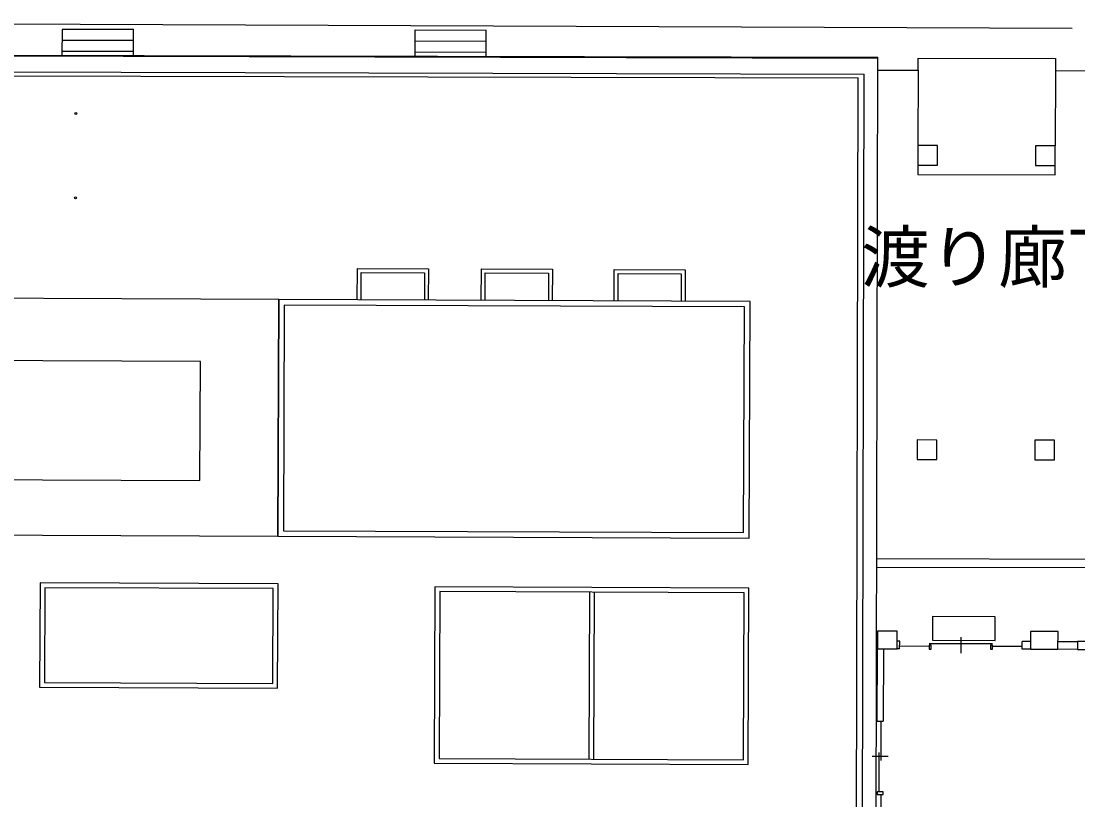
# Model space of a CAD drawing. Units: millimetres at full size, sheet at 1:600. Extents: x -122597 to 241961, y -83100 to 96007.
# Drawn here: x -21458 to 5474, y 31679 to 51518 of the extents above; entities that cross this region are included whole.
import ezdxf
from ezdxf.enums import TextEntityAlignment as Align

# ---------------------------------------------------------------- set-up
doc = ezdxf.new("R2010")
doc.units = ezdxf.units.MM
doc.header["$LTSCALE"] = 600
doc.layers.add('1-0', color=2, linetype='Continuous', lineweight=18)
doc.styles.add('ＭＳ ゴシック', font='')
doc.styles.get('ＭＳ ゴシック').set_extended_font_data('MS Gothic')

msp = doc.modelspace()

# ---------------------------------------------------------------- linework, layer by layer
at = {"layer": '1-0', "color": 5, "lineweight": 9}
for p, q in [((5328.2, 51332.9), (-40121.5, 51518.2)), ((-20415.1, 51301.1), (-20416.6, 50649.5)), ((-20415, 51314.5), (-18590, 51310.2)), ((-18591.6, 50645.2), (-18590, 51310.2)), ((-11416.6, 50628.1), (-11415.1, 51293.1)), ((-11415.1, 51293.1), (-9605.1, 51288.8)), ((-9606.7, 50623.8), (-9605.1, 51288.8)), ((-20415.7, 51034.5), (-18590.7, 51030.2)), ((-11415.7, 51013.1), (-9605.7, 51008.8)), ((-39846.6, 50695.7), (378.3, 50600.1)), ((378.2, 50570.1), (-39746.6, 50665.4)), ((-20416.4, 50754.5), (-18591.4, 50750.2)), ((-11416.4, 50733.1), (-9606.4, 50728.8)), ((326.5, 28800.1), (378.3, 50600.1)), ((-39847.8, 50165.7), (-122.9, 50071.3)), ((-39747.6, 50265.4), (27.3, 50170.9)), ((-22.8, 29101), (27.3, 50170.9)), ((377.5, 50270.1), (1402.5, 50267.6)), ((1402.5, 50267.6), (1398, 48347.6)), ((4902.5, 50259.3), (4898, 48339.3)), ((-172.4, 29251.3), (-122.9, 50071.3)), ((1396.8, 47847.6), (1396.2, 47612.6)), ((4896.2, 47604.3), (4896.8, 47839.3)), ((1396.2, 47612.6), (4896.2, 47604.3)), ((6352.9, 37805.8), (347.9, 37820.1)), ((6352.4, 37585.8), (347.4, 37600.1)), ((-6970.5, 36967.9), (-6987.9, 32717.9)), ((-6850.5, 36967.4), (-6867.9, 32717.4))]:
    msp.add_line(p, q, dxfattribs=at)
at = {"layer": '1-0'}
for p, q in [((2493.2, 35820), (2492.2, 35420)), ((1687.6, 35588.6), (932.6, 35590.4)), ((3297.8, 35651.4), (1687.8, 35655.2)), ((4052.6, 35583), (3297.6, 35584.8)), ((4052.5, 35516.3), (4053, 35716.3)), ((4268, 35715.8), (4053, 35716.3)), ((363.1, 33685.1), (367.5, 35525.1)), ((517.5, 35524.7), (513.1, 33684.7)), ((932.5, 35523.7), (867.5, 35523.9)), ((4267.5, 35515.8), (4052.5, 35516.3)), ((363.1, 33685.1), (513.1, 33684.7)), ((460.7, 32684.8), (463.1, 33684.8)), ((408.8, 31884.9), (411.2, 32884.9)), ((636, 32784.4), (236, 32785.4)), ((456.3, 30814.8), (458.7, 31814.8))]:
    msp.add_line(p, q, dxfattribs=at)
at = {"layer": '1-0', "color": 5, "lineweight": 9}
for points in [[(1402.5, 50267.6), (1403.3, 50577.6), (4903.3, 50569.3), (4902.5, 50259.3), (6382.5, 50255.8)], [(-12890.2, 44417.1), (-12886.9, 45217.1), (-11077, 45209.7), (-11080.2, 44409.7)], [(-12790.2, 44416.7), (-12787.3, 45116.7), (-11177.4, 45110.1), (-11180.2, 44410.1)], [(-9730.2, 44404.2), (-9727, 45204.2), (-7917, 45196.8), (-7920.2, 44396.8)], [(-9630.2, 44403.8), (-9627.4, 45103.8), (-8017.4, 45097.2), (-8020.2, 44397.2)], [(-6345.3, 44390.4), (-6342, 45190.4), (-4532, 45183), (-4535.3, 44383)], [(-6245.3, 44390), (-6242.4, 45090), (-4632.4, 45083.4), (-4635.3, 44383.4)]]:
    msp.add_lwpolyline(points, dxfattribs=at)
at = {"layer": '1-0'}
for points in [[(1396.8, 47847.6), (1896.8, 47846.4), (1898, 48346.4), (1398, 48347.6)], [(4396.8, 47840.5), (4896.8, 47839.3), (4898, 48339.3), (4398, 48340.5)], [(1880.1, 40846.5), (1380.1, 40847.7), (1379, 40347.7), (1879, 40346.5)], [(4880.1, 40839.3), (4380.1, 40840.5), (4378.9, 40340.5), (4878.9, 40339.3)], [(3369.4, 36342.9), (1769.4, 36346.7), (1768, 35746.7), (3368, 35742.9)], [(868.6, 35973.9), (368.6, 35975), (367.5, 35525.1), (867.5, 35523.9)], [(4968.5, 35964.1), (4268.5, 35965.8), (4267.5, 35515.8), (4967.5, 35514.1)], [(1737.7, 35621.8), (1687.7, 35621.9), (1687.5, 35521.9), (1737.5, 35521.8)], [(3297.7, 35618.1), (3247.7, 35618.2), (3247.5, 35518.2), (3297.5, 35518.1)], [(5462.5, 35512.9), (6662.5, 35510.1), (6662.9, 35710.1), (5462.9, 35712.9)], [(508.8, 31884.7), (358.8, 31885.1), (358.7, 31815.1), (508.7, 31814.7)]]:
    msp.add_lwpolyline(points, close=True, dxfattribs=at)
at = {"layer": '1-0', "color": 5, "lineweight": 9}
for points in [[(-14890.2, 44425.3), (-24900.1, 44466.1), (-24924.7, 38436.1), (-14914.8, 38395.3)], [(-2880.3, 44376.3), (-14890.2, 44425.3), (-14914.8, 38395.3), (-2904.9, 38346.3)], [(-3020.9, 44236.8), (-14750.8, 44284.7), (-14774.2, 38534.7), (-3044.3, 38486.9)], [(-16886.6, 42848.4), (-22916.6, 42873), (-22928.9, 39843), (-16899, 39818.4)], [(-14909.7, 37180.3), (-20974.7, 37205), (-20985.5, 34550), (-14920.6, 34525.3)], [(-15030.2, 37060.8), (-20855.2, 37084.5), (-20865, 34669.5), (-15040.1, 34645.8)], [(-2910.1, 37071.3), (-10910, 37104), (-10928.3, 32614), (-2928.4, 32581.4)], [(-3030.6, 36951.8), (-10790.5, 36983.5), (-10807.8, 32733.5), (-3047.9, 32701.9)]]:
    msp.add_lwpolyline(points, close=True, dxfattribs=at)
at = {"layer": '1-0'}
for points in [[(932.5, 35523.7), (933, 35723.7), (868, 35723.9)], [(4968, 35714.1), (5462.9, 35712.9), (5462.5, 35512.9), (4967.5, 35514.1)]]:
    msp.add_lwpolyline(points, dxfattribs=at)
at = {"layer": '1-0', "color": 5, "lineweight": 9}
for centre in [(-20065.9, 49166.4), (-20074.7, 47016.4)]:
    msp.add_circle(centre, 25, dxfattribs=at)

# ---------------------------------------------------------------- texts
at = {"layer": '1-0', "style": 'ＭＳ ゴシック'}
msp.add_text('渡り廊下', height=1283, dxfattribs=at).set_placement((-53.7, 44481.1), align=Align.BOTTOM_LEFT)

doc.saveas('drawing.dxf')
